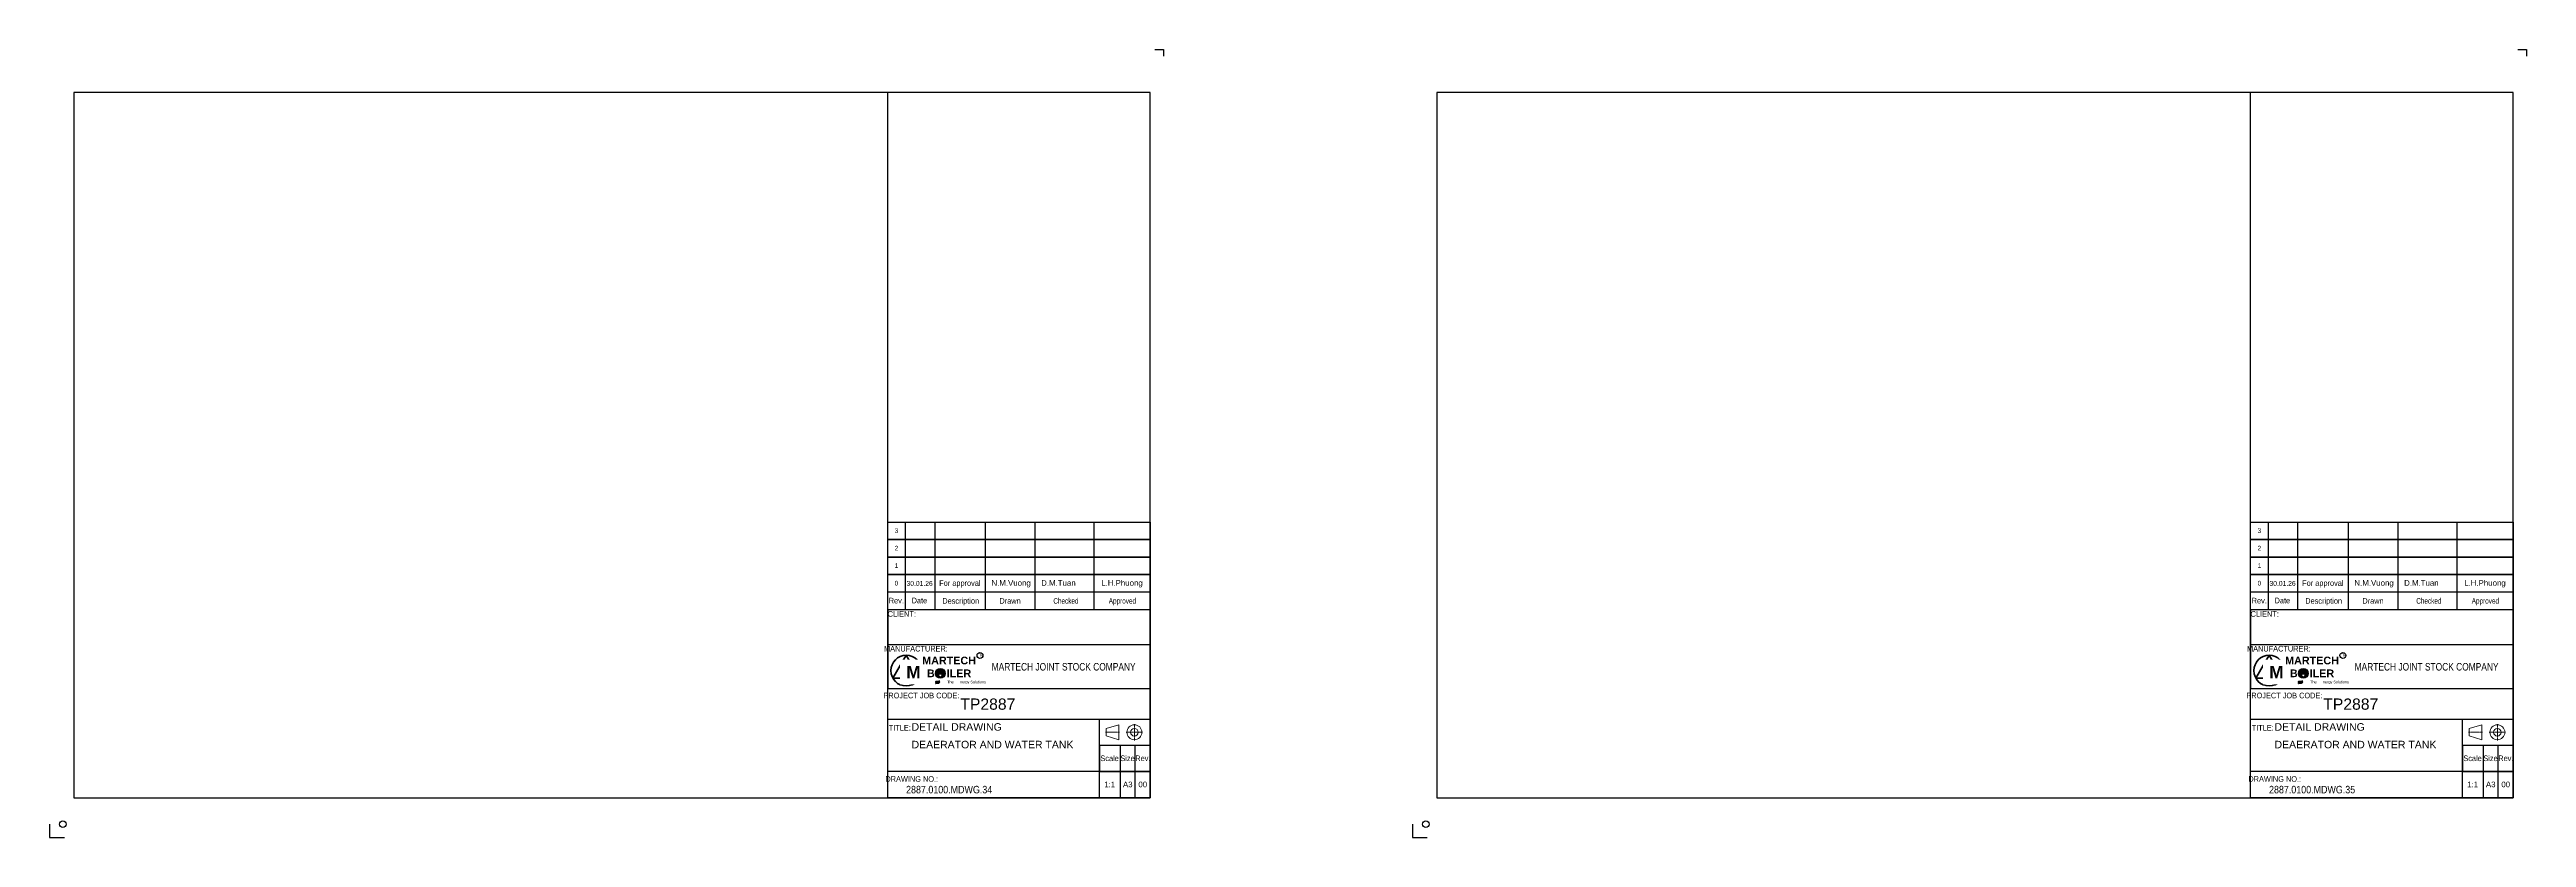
# Model space of a CAD drawing. Header units: millimetres. Extents: x -46397 to 283259, y -8690 to 23983.
# Drawn here: x 243097 to 247757, y -2362 to -880 of the extents above; entities that cross this region are included whole.
import ezdxf
from ezdxf.enums import TextEntityAlignment as Align

# ---------------------------------------------------------------- set-up
doc = ezdxf.new("R2010")
doc.units = ezdxf.units.MM
doc.linetypes.add('CENTER', pattern=[2, 1.25, -0.25, 0.25, -0.25])
for name, color, linetype, lineweight in [('DAM_8', 1, 'Continuous', 25), ('DCenterline8', 8, 'CENTER', 5), ('Dtext', 255, 'Continuous', 20)]:
    doc.layers.add(name, color=color, linetype=linetype, lineweight=lineweight)
doc.styles.add('Chu va so', font='arial.ttf')
doc.styles.add('TCVN', font='arial.ttf')
doc.styles.add('TEXT', font='arial.ttf', dxfattribs={"height": 124})

# ---------------------------------------------------------------- blocks, each defined once
blk = doc.blocks.new('*U1836')
at = {"lineweight": 25}
for p, q in [((1721.8, 570.9, 0), (1721.8, 389.7, 0)), ((1782.8, 570.9, 0), (1782.8, 389.7, 0)), ((1887.5, 570.9, 0), (1887.5, 389.7, 0)), ((1990, 570.9, 0), (1990, 389.7, 0)), ((2112.7, 570.9, 0), (2112.7, 389.7, 0)), ((1685.5, 317.4), (2229.2, 317.4)), ((2167.2, 108.7, 0), (2167.2, 0)), ((2198.3, 0), (2198.3, 108.7, 0))]:
    blk.add_line(p, q, dxfattribs=at)
at = {"lineweight": 25, "elevation": -0.1}
for points in [[(2238.7, 1549.3), (2256.7, 1549.3), (2256.7, 1535.4)], [(-50.2, -54.6), (-50.2, -81.8), (-19.5, -81.8)]]:
    blk.add_lwpolyline(points, dxfattribs=at)
at = {"lineweight": 25}
for points in [[(0, 0), (2229.2, 0), (2229.2, 1460.3), (0, 1460.3)], [(0, 0), (1685.5, 0), (1685.5, 1460.3), (0, 1460.3)], [(1685.5, 570.9), (2229.2, 570.9), (2229.2, 0), (1685.5, 0)], [(1685.5, 570.9), (2229.2, 570.9), (2229.2, 534.7), (1685.5, 534.7)], [(1685.5, 534.7), (2229.2, 534.7), (2229.2, 498.4), (1685.5, 498.4)], [(1685.5, 498.4), (2229.2, 498.4), (2229.2, 462.2), (1685.5, 462.2)], [(1685.5, 462.2), (2229.2, 462.2), (2229.2, 425.9), (1685.5, 425.9)], [(1685.5, 226.5), (2229.2, 226.5), (2229.2, 389.7), (1685.5, 389.7)], [(1685.5, 163.1), (2229.2, 163.1), (2229.2, 54.4), (1685.5, 54.4)], [(2124.1, 163.1), (2229.2, 163.1), (2229.2, 0), (2124.1, 0)]]:
    blk.add_lwpolyline(points, close=True, dxfattribs=at)
at = {"lineweight": 50}
blk.add_lwpolyline([(1723.8, 295.3), (1696.3, 247.7), (1751.3, 247.7)], close=True, dxfattribs=at)
at = {"lineweight": 25, "elevation": 0}
blk.add_lwpolyline([(2124.1, 54.4), (2229.2, 54.4), (2229.2, 108.7), (2124.1, 108.7)], close=True, dxfattribs=at)
at = {"color": 2, "lineweight": 20, "elevation": 0}
blk.add_lwpolyline([(2138.2, 128.2), (2164.4, 120.4), (2164.4, 151.5), (2138.2, 143.7)], close=True, dxfattribs=at)
at = {"lineweight": 50}
blk.add_circle((1723.8, 263.5), 31.7, dxfattribs=at)
at = {"color": 2, "lineweight": 20}
for radius in [15.5, 7.77]:
    blk.add_circle((2196.4, 135.9, 0), radius, dxfattribs=at)
at = {"lineweight": 25}
blk.add_circle((-22.7, -54.4, -0.1), 6.76, dxfattribs=at)
at = {"layer": 'DCenterline8', "lineweight": 0}
blk.add_line((2136.5, 135.9, 0), (2165.9, 135.9, 0), dxfattribs=at)
at = {"layer": 'DCenterline8', "lineweight": 0, "ltscale": 2}
for p, q in [((2179.3, 135.9, 0), (2213.5, 135.9, 0)), ((2196.4, 153, 0), (2196.4, 118.8, 0))]:
    blk.add_line(p, q, dxfattribs=at)
at = {"color": 5, "style": 'Chu va so'}
for s, height, width, p in [('Rev.', 11.65, 0.75, (1703.4, 402.6)), ('Date', 11.65, 0.75, (1751.2, 402.9, 0)), ('For approval', 11.651, 0.75, (1835, 439, 0)), ('Description', 11.651, 0.75, (1836.7, 402.1, 0)), ('Drawn', 11.65, 0.75, (1938.9, 402.1, 0)), ('Checked', 11.65, 0.65, (2054.6, 402.1)), ('Approved', 11.65, 0.65, (2171.6, 402.1, 0)), ('CLIENT:', 11.65, 0.75, (1714.7, 375, 0.1)), ('PROJECT JOB CODE:', 11.651, 0.75, (1755.4, 206.2)), ('TITLE:', 11.65, 0.75, (1710.6, 139.3, 0.1)), ('Scale', 11.65, 0.75, (2145.1, 76.2, 0)), ('Size', 11.65, 0.75, (2182.2, 76.2, 0)), ('Rev. ', 11.65, 0.75, (2216.1, 76.2, 0)), ('DRAWING NO.:', 11.651, 0.75, (1735.4, 33.4, 0.1))]:
    blk.add_text(s, height=height, dxfattribs=dict(at, width=width)).set_placement(p, align=Align.CENTER)
at = {"layer": 'Dtext', "ltscale": 0.1}
for tag, p, height, style in [('REV_3', (1699.9, 548.5), 9.71, 'TCVN'), ('REV_2', (1699.9, 512.2), 9.71, 'TCVN'), ('FOR_APPROVAL3', (1797, 547.8, -0.1), 11.7, 'TCVN'), ('FOR_APPROVAL2', (1797, 511.5, -0.1), 11.7, 'TCVN'), ('REV_1', (1699.9, 476), 9.71, 'TCVN'), ('FOR_APPROVAL1', (1797, 475.3, -0.1), 11.7, 'TCVN'), ('REV_0', (1699.9, 439.7), 9.71, 'TCVN'), ('NGUOI_VE', (1900.4, 439.2, -0.1), 11.7, 'TCVN'), ('NGUOI_KIEM_2', (2003.4, 439.2, -0.1), 11.7, 'TCVN'), ('NGUOI_DUYET', (2127.8, 439.2, -0.1), 11.7, 'TCVN'), ('1.1_A4', (2134, 22.1, -0.1), 11.7, 'Chu va so'), ('A4_A4', (2172.8, 22.1, -0.1), 11.7, 'Chu va so'), ('REV.', (2204.7, 22.1, -0.1), 11.7, 'Chu va so')]:
    blk.add_attdef(tag, p, '', height=height, dxfattribs=dict(at, style=style))
for tag, p, height, style, width in [('NGAY_REV03', (1724.5, 547.8, -0.1), 10.1, 'TCVN', 0.95), ('NGAY_REV02', (1724.5, 511.5, -0.1), 10.1, 'TCVN', 0.95), ('NGAY_REV01', (1724.5, 475.3, -0.1), 10.1, 'TCVN', 0.95), ('NGAY_REV0', (1724.5, 439.1, -0.1), 10.1, 'TCVN', 0.95), ('DWD.NO', (1723.6, 9.5, -0.1), 15.5, 'Chu va so', 0.85)]:
    blk.add_attdef(tag, p, '', height=height, dxfattribs=dict(at, style=style, width=width))
at = {"layer": 'Dtext', "lineweight": 25, "ltscale": 0.1, "style": 'Chu va so'}
for tag, p, height in [('PROJECT_CODE', (1835.9, 182.5), 23.3), ('TITLE1', (1734.9, 139.2, -0.1), 15.5), ('TITLE2', (1734.9, 102.7, -0.1), 15.5), ('TITLE3', (1734.9, 66.4, -0.1), 15.5)]:
    blk.add_attdef(tag, p, '', height=height, dxfattribs=at)
at = {"insert": (1723.9, 273.2), "char_height": 25.524, "attachment_point": 1, "style": 'TEXT', "bg_fill": 2}
blk.add_mtext('\\pxqc;{\\fArial|b1|i0|c0|p34;M}', dxfattribs=at)
at = {"insert": (1757.7, 292.5), "char_height": 15.952, "width": 109.867, "attachment_point": 1, "style": 'TEXT', "bg_fill": 2}
blk.add_mtext('\\pxqc;{\\fArial|b1|i0|c0|p34;MARTECH\\PB    ILER}', dxfattribs=at)
at = {"color": 5, "style": 'Chu va so', "width": 0.75}
blk.add_text('MANUFACTURER:', height=11.651, dxfattribs=at).set_placement((1744, 303.1, 0.1), align=Align.CENTER)
at = {"attachment_point": 1, "style": 'TEXT', "bg_fill": 2}
for s, insert, char_height in [('\\pxqc;R', (1877, 297.9), 5.58), ('\\pxqc;The      nergy Solutions', (1808.7, 242.8), 5.583)]:
    blk.add_mtext(s, dxfattribs=dict(at, insert=insert, char_height=char_height))
h = blk.add_hatch(color=256)
h.dxf.hatch_style = 1
edge = h.paths.add_edge_path()
edge.add_spline(control_points=[(1784.4, 238.6), (1784.9, 238.9), (1786.8, 240.3), (1790.8, 238.4), (1792.6, 240.6), (1793.3, 241.5)], knot_values=[0, 0, 0, 0, 0.315535, 1.31207, 1.873609, 1.873609, 1.873609, 1.873609], degree=3, periodic=0)
edge.add_spline(control_points=[(1793.3, 241.5), (1792.8, 240.9), (1790.6, 239), (1786.2, 241.3), (1784.7, 239), (1784.4, 238.6)], knot_values=[0, 0, 0, 0, 0.411397, 1.576501, 1.877595, 1.877595, 1.877595, 1.877595], degree=3, periodic=0)
edge = h.paths.add_edge_path()
edge.add_spline(control_points=[(1784.4, 236.6), (1784.9, 236.9), (1786.8, 238.3), (1790.8, 236.4), (1792.6, 238.7), (1793.3, 239.5)], knot_values=[0, 0, 0, 0, 0.315535, 1.31207, 1.873609, 1.873609, 1.873609, 1.873609], degree=3, periodic=0)
edge.add_spline(control_points=[(1793.3, 239.5), (1792.8, 239), (1790.6, 237), (1786.2, 239.3), (1784.7, 237.1), (1784.4, 236.6)], knot_values=[0, 0, 0, 0, 0.411397, 1.576501, 1.877595, 1.877595, 1.877595, 1.877595], degree=3, periodic=0)
at = {"layer": 'DAM_8'}
h = blk.add_hatch(color=7, dxfattribs=at)
edge = h.paths.add_edge_path()
edge.add_arc((1794.5, 257.9), 10.2, 191.4592, 461.3375)
edge.add_arc((1794.5, 257.9), 10.2, 101.3375, 191.4592)
edge = h.paths.add_edge_path(flags=16)
edge.add_arc((1789.4, 253), 0.965, -289.458, 11.4592, ccw=False)
edge.add_arc((1789.4, 253), 0.965, 11.4592, 70.542, ccw=False)
edge = h.paths.add_edge_path(flags=16)
edge.add_arc((1803, 258), 0.965, -211.5113, 11.4592, ccw=False)
edge.add_arc((1803, 258), 0.965, 11.4592, 148.4887, ccw=False)
edge = h.paths.add_edge_path(flags=16)
edge.add_arc((1787.5, 255.3), 0.965, -304.2526, 11.4592, ccw=False)
edge.add_arc((1787.5, 255.3), 0.965, 11.4592, 55.7474, ccw=False)
edge = h.paths.add_edge_path(flags=16)
edge.add_arc((1803, 260.3), 0.965, -200.2428, 11.4592, ccw=False)
edge.add_arc((1803, 260.3), 0.965, 11.4592, 159.7572, ccw=False)
edge = h.paths.add_edge_path(flags=16)
edge.add_arc((1800.6, 258), 0.965, -219.051, 11.4592, ccw=False)
edge.add_arc((1800.6, 258), 0.965, 11.4592, 140.949, ccw=False)
edge = h.paths.add_edge_path(flags=16)
edge.add_arc((1789.8, 255.3), 0.965, -292.0311, 11.4592, ccw=False)
edge.add_arc((1789.8, 255.3), 0.965, 11.4592, 67.9689, ccw=False)
edge = h.paths.add_edge_path(flags=16)
edge.add_arc((1786.4, 258), 0.965, -319.4544, 11.4592, ccw=False)
edge.add_arc((1786.4, 258), 0.965, 11.4592, 40.5456, ccw=False)
edge = h.paths.add_edge_path(flags=16)
edge.add_arc((1800.6, 260.3), 0.965, -206.0119, 11.4592, ccw=False)
edge.add_arc((1800.6, 260.3), 0.965, 11.4592, 153.9881, ccw=False)
edge = h.paths.add_edge_path(flags=16)
edge.add_arc((1794.7, 253.5), 3.46, -262.499, 11.4592, ccw=False)
edge.add_arc((1794.7, 253.5), 3.46, 11.4592, 97.501, ccw=False)
edge = h.paths.add_edge_path(flags=16)
edge.add_arc((1786.4, 260.3), 0.965, -332.7707, 11.4592, ccw=False)
edge.add_arc((1786.4, 260.3), 0.965, 11.4592, 27.2293, ccw=False)
edge = h.paths.add_edge_path(flags=16)
edge.add_arc((1798.3, 258), 0.965, -230.166, 11.4592, ccw=False)
edge.add_arc((1798.3, 258), 0.965, 11.4592, 129.834, ccw=False)
edge = h.paths.add_edge_path(flags=16)
edge.add_arc((1788.7, 258), 0.965, -307.6137, 11.4592, ccw=False)
edge.add_arc((1788.7, 258), 0.965, 11.4592, 52.3863, ccw=False)
edge = h.paths.add_edge_path(flags=16)
edge.add_arc((1795.9, 258), 0.965, -246.4575, 11.4592, ccw=False)
edge.add_arc((1795.9, 258), 0.965, 11.4592, 113.5425, ccw=False)
edge = h.paths.add_edge_path(flags=16)
edge.add_arc((1791.1, 258), 0.965, -290.4056, 11.4592, ccw=False)
edge.add_arc((1791.1, 258), 0.965, 11.4592, 69.5944, ccw=False)
edge = h.paths.add_edge_path(flags=16)
edge.add_arc((1798.3, 260.3), 0.965, -215.7954, 11.4592, ccw=False)
edge.add_arc((1798.3, 260.3), 0.965, 11.4592, 144.2046, ccw=False)
edge = h.paths.add_edge_path(flags=16)
edge.add_arc((1793.5, 258), 0.965, -268.4837, 11.4592, ccw=False)
edge.add_arc((1793.5, 258), 0.965, 11.4592, 91.5163, ccw=False)
edge = h.paths.add_edge_path(flags=16)
edge.add_arc((1788.7, 260.3), 0.965, -322.0207, 11.4592, ccw=False)
edge.add_arc((1788.7, 260.3), 0.965, 11.4592, 37.9793, ccw=False)
edge = h.paths.add_edge_path(flags=16)
edge.add_arc((1793.5, 260.3), 0.965, -267.4803, 11.4592, ccw=False)
edge.add_arc((1793.5, 260.3), 0.965, 11.4592, 92.5197, ccw=False)
edge = h.paths.add_edge_path(flags=16)
edge.add_arc((1795.9, 260.3), 0.965, -234.0834, 11.4592, ccw=False)
edge.add_arc((1795.9, 260.3), 0.965, 11.4592, 125.9166, ccw=False)
edge = h.paths.add_edge_path(flags=16)
edge.add_arc((1791.1, 260.3), 0.965, -301.7345, 11.4592, ccw=False)
edge.add_arc((1791.1, 260.3), 0.965, 11.4592, 58.2655, ccw=False)
at = {"color": 7}
for centre, radius in [((1794.5, 257.9), 10.2), ((1786.4, 260.3), 0.965), ((1786.4, 258), 0.965), ((1788.7, 260.3), 0.965), ((1788.7, 258), 0.965), ((1791.1, 260.3), 0.965), ((1791.1, 258), 0.965), ((1794.7, 253.5), 3.46), ((1793.5, 260.3), 0.965), ((1793.5, 258), 0.965), ((1795.9, 260.3), 0.965), ((1795.9, 258), 0.965), ((1798.3, 260.3), 0.965), ((1798.3, 258), 0.965), ((1800.6, 260.3), 0.965), ((1800.6, 258), 0.965), ((1803, 260.3), 0.965), ((1803, 258), 0.965), ((1787.5, 255.3), 0.965), ((1789.4, 253), 0.965), ((1789.8, 255.3), 0.965)]:
    blk.add_circle(centre, radius, dxfattribs=at)
blk.add_circle((1876.6, 294.9), 6.07)
for points in [[(1784.4, 240.4), (1785.4, 241.6), (1791.5, 242), (1793.3, 243.3)], [(1784.4, 240.4), (1785.8, 241.3), (1791.1, 241.4), (1793.3, 243.3)], [(1784.4, 238.6), (1785.4, 239.8), (1791.5, 240.2), (1793.3, 241.5)], [(1784.4, 238.6), (1785.8, 239.4), (1791.1, 239.5), (1793.3, 241.5)], [(1784.4, 236.6), (1785.4, 237.8), (1791.5, 238.2), (1793.3, 239.5)], [(1784.4, 236.6), (1785.8, 237.4), (1791.1, 237.5), (1793.3, 239.5)]]:
    blk.add_spline(points, degree=3)
at = {"color": 5, "lineweight": 25, "insert": (1870.3, 271.4, 0), "char_height": 15.535, "width": 359.114, "attachment_point": 4, "style": 'Chu va so'}
blk.add_mtext('\\pxqc;{\\W0.8;MARTECH JOINT STOCK COMPANY}', dxfattribs=at)

msp = doc.modelspace()

# ---------------------------------------------------------------- block references
ref = msp.add_blockref('*U1836', (243142.79, -2287.18), dxfattribs=dict(xscale=0.9084576280678549, yscale=0.9084576280678549, zscale=0.9084576280678549))
ref.add_attrib('PROJECT_CODE', 'TP2887', (244810.59, -2121.35), dxfattribs={"layer": 'Dtext', "lineweight": 25, "ltscale": 0.1, "height": 21.169, "style": 'Chu va so'})
ref.add_attrib('TITLE1', 'DETAIL DRAWING', (244718.91, -2160.72, -0.08), dxfattribs={"layer": 'Dtext', "lineweight": 25, "ltscale": 0.1, "height": 14.1126, "style": 'Chu va so'})
ref.add_attrib('TITLE2', 'DEAERATOR AND WATER TANK', (244718.91, -2193.9, -0.08), dxfattribs={"layer": 'Dtext', "lineweight": 25, "ltscale": 0.1, "height": 14.1126, "style": 'Chu va so'})
ref.add_attrib('DWD.NO', '2887.0100.MDWG.34', (244708.59, -2278.59, -0.08), dxfattribs={"layer": 'Dtext', "ltscale": 0.1, "height": 14.1126, "style": 'Chu va so', "width": 0.85})
ref.add_attrib('1.1_A4', '1:1', (245081.43, -2267.09, -0.08), dxfattribs={"layer": 'Dtext', "ltscale": 0.1, "height": 10.584, "style": 'Chu va so'})
ref.add_attrib('A4_A4', 'A3', (245116.65, -2267.09, -0.08), dxfattribs={"layer": 'Dtext', "ltscale": 0.1, "height": 10.584, "style": 'Chu va so'})
ref.add_attrib('REV.', '00', (245145.66, -2267.09, -0.08), dxfattribs={"layer": 'Dtext', "ltscale": 0.1, "height": 10.584, "style": 'Chu va so'})
ref.add_attrib('REV_0', '0', (244687.06, -1887.7), dxfattribs={"layer": 'Dtext', "ltscale": 0.1, "height": 8.82, "style": 'TCVN'})
ref.add_attrib('NGAY_REV0', '30.01.26', (244709.41, -1888.32, -0.09), dxfattribs={"layer": 'Dtext', "ltscale": 0.1, "height": 9.173, "style": 'TCVN', "width": 0.95})
ref.add_attrib('NGUOI_VE', 'N.M.Vuong', (244869.25, -1888.17, -0.07), dxfattribs={"layer": 'Dtext', "ltscale": 0.1, "height": 10.584, "style": 'TCVN'})
ref.add_attrib('NGUOI_KIEM_2', 'D.M.Tuan', (244962.78, -1888.17, -0.09), dxfattribs={"layer": 'Dtext', "ltscale": 0.1, "height": 10.584, "style": 'TCVN'})
ref.add_attrib('NGUOI_DUYET', 'L.H.Phuong', (245075.76, -1888.17, -0.09), dxfattribs={"layer": 'Dtext', "ltscale": 0.1, "height": 10.584, "style": 'TCVN'})
ref.add_attrib('REV_1', '1', (244687.06, -1854.77), dxfattribs={"layer": 'Dtext', "ltscale": 0.1, "height": 8.82, "style": 'TCVN'})
ref.add_attrib('REV_2', '2', (244687.06, -1821.84), dxfattribs={"layer": 'Dtext', "ltscale": 0.1, "height": 8.82, "style": 'TCVN'})
ref.add_attrib('REV_3', '3', (244687.06, -1788.91), dxfattribs={"layer": 'Dtext', "ltscale": 0.1, "height": 8.82, "style": 'TCVN'})
ref = msp.add_blockref('*U1836', (245706.91, -2287.18), dxfattribs=dict(xscale=0.9084576280678549, yscale=0.9084576280678549, zscale=0.9084576280678549))
ref.add_attrib('PROJECT_CODE', 'TP2887', (247374.71, -2121.35), dxfattribs={"layer": 'Dtext', "lineweight": 25, "ltscale": 0.1, "height": 21.169, "style": 'Chu va so'})
ref.add_attrib('TITLE1', 'DETAIL DRAWING', (247283.04, -2160.72, -0.08), dxfattribs={"layer": 'Dtext', "lineweight": 25, "ltscale": 0.1, "height": 14.1126, "style": 'Chu va so'})
ref.add_attrib('TITLE2', 'DEAERATOR AND WATER TANK', (247283.04, -2193.9, -0.08), dxfattribs={"layer": 'Dtext', "lineweight": 25, "ltscale": 0.1, "height": 14.1126, "style": 'Chu va so'})
ref.add_attrib('DWD.NO', '2887.0100.MDWG.35', (247272.71, -2278.59, -0.08), dxfattribs={"layer": 'Dtext', "ltscale": 0.1, "height": 14.1126, "style": 'Chu va so', "width": 0.85})
ref.add_attrib('1.1_A4', '1:1', (247645.55, -2267.09, -0.08), dxfattribs={"layer": 'Dtext', "ltscale": 0.1, "height": 10.584, "style": 'Chu va so'})
ref.add_attrib('A4_A4', 'A3', (247680.77, -2267.09, -0.08), dxfattribs={"layer": 'Dtext', "ltscale": 0.1, "height": 10.584, "style": 'Chu va so'})
ref.add_attrib('REV.', '00', (247709.78, -2267.09, -0.08), dxfattribs={"layer": 'Dtext', "ltscale": 0.1, "height": 10.584, "style": 'Chu va so'})
ref.add_attrib('REV_0', '0', (247251.18, -1887.7), dxfattribs={"layer": 'Dtext', "ltscale": 0.1, "height": 8.82, "style": 'TCVN'})
ref.add_attrib('NGAY_REV0', '30.01.26', (247273.53, -1888.32, -0.09), dxfattribs={"layer": 'Dtext', "ltscale": 0.1, "height": 9.173, "style": 'TCVN', "width": 0.95})
ref.add_attrib('NGUOI_VE', 'N.M.Vuong', (247433.37, -1888.17, -0.07), dxfattribs={"layer": 'Dtext', "ltscale": 0.1, "height": 10.584, "style": 'TCVN'})
ref.add_attrib('NGUOI_KIEM_2', 'D.M.Tuan', (247526.9, -1888.17, -0.09), dxfattribs={"layer": 'Dtext', "ltscale": 0.1, "height": 10.584, "style": 'TCVN'})
ref.add_attrib('NGUOI_DUYET', 'L.H.Phuong', (247639.89, -1888.17, -0.09), dxfattribs={"layer": 'Dtext', "ltscale": 0.1, "height": 10.584, "style": 'TCVN'})
ref.add_attrib('REV_1', '1', (247251.18, -1854.77), dxfattribs={"layer": 'Dtext', "ltscale": 0.1, "height": 8.82, "style": 'TCVN'})
ref.add_attrib('REV_2', '2', (247251.18, -1821.84), dxfattribs={"layer": 'Dtext', "ltscale": 0.1, "height": 8.82, "style": 'TCVN'})
ref.add_attrib('REV_3', '3', (247251.18, -1788.91), dxfattribs={"layer": 'Dtext', "ltscale": 0.1, "height": 8.82, "style": 'TCVN'})

doc.saveas('drawing.dxf')
